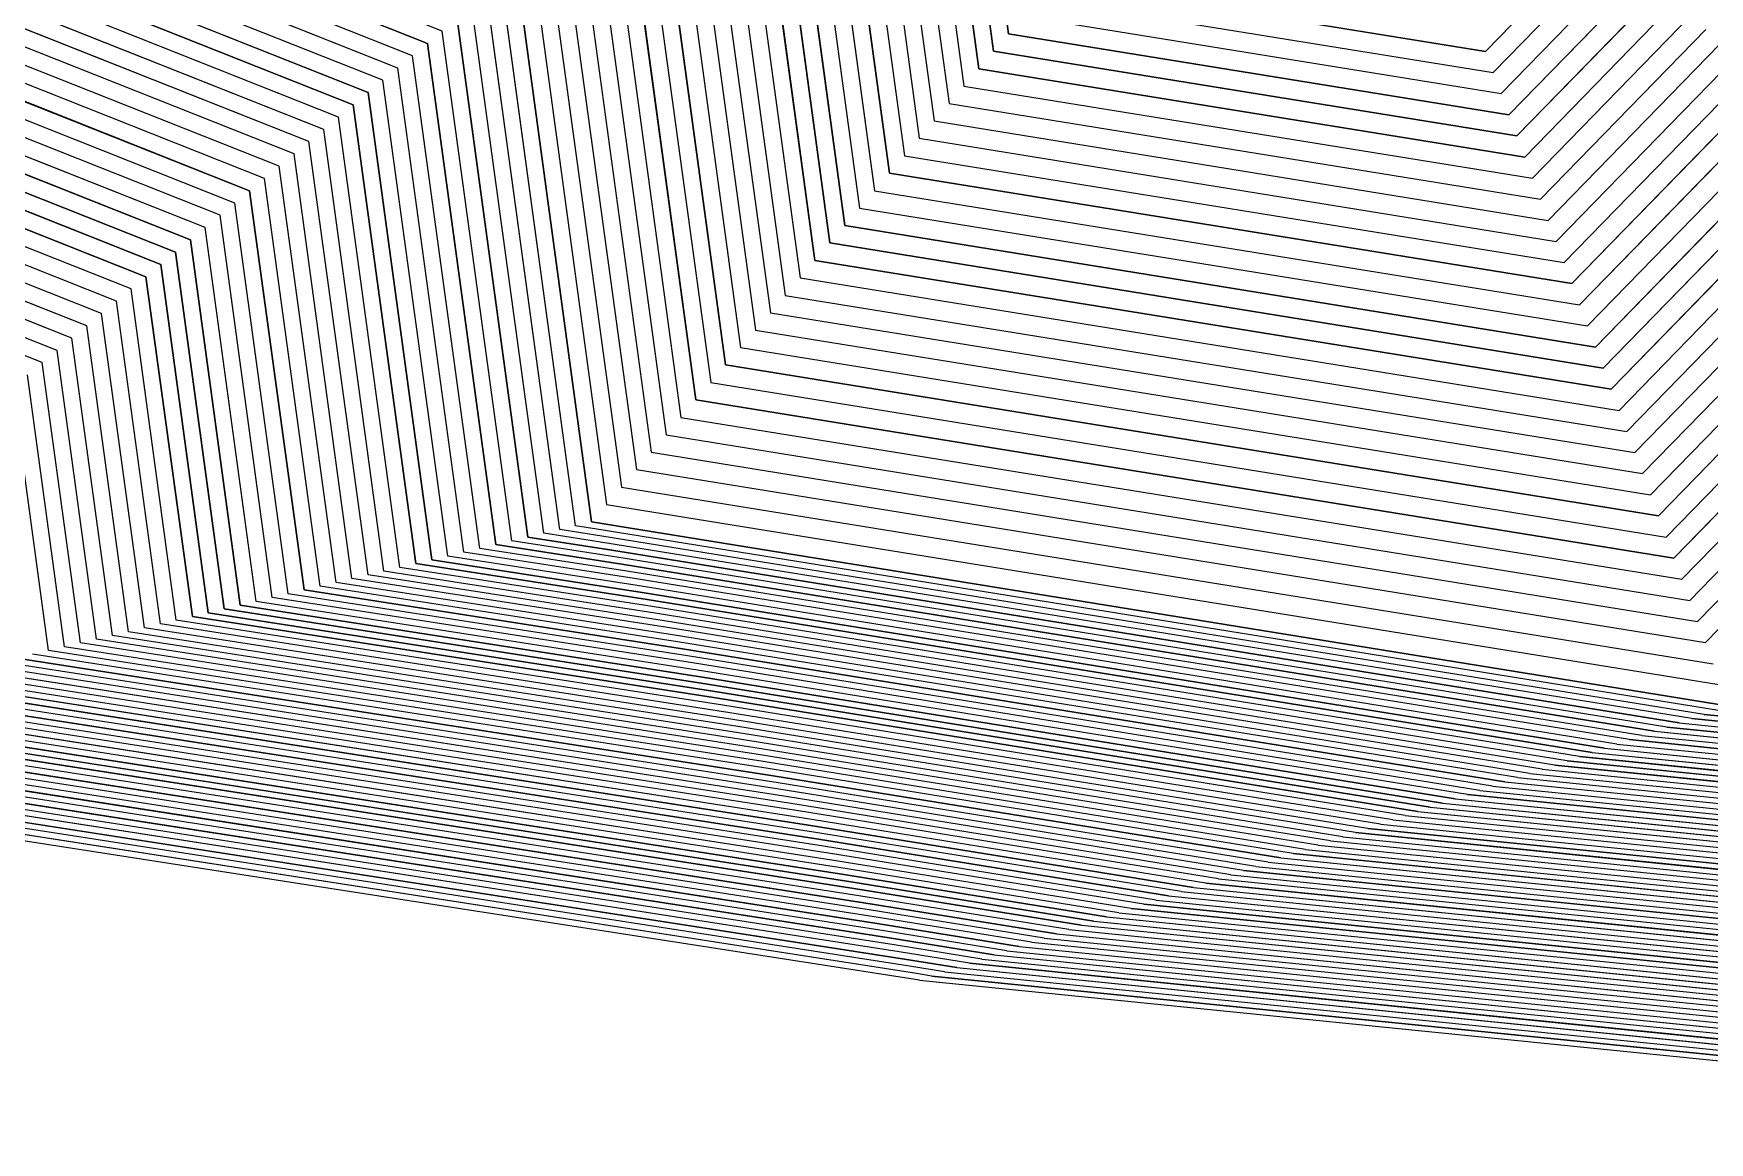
# Model space of a CAD drawing. Extents: x 7084 to 11035, y 13750 to 16729.
# Drawn here: x 8404 to 9404, y 13762 to 14424 of the extents above; entities that cross this region are included whole.
import ezdxf

# ---------------------------------------------------------------- set-up
doc = ezdxf.new("R2010")
doc.units = 0
doc.layers.add('Level 1', color=7, linetype='Continuous')

msp = doc.modelspace()

# ---------------------------------------------------------------- linework, layer by layer
at = {"layer": 'Level 1'}
for p, q in [((8638.9, 14418.2), (8113.1, 14626.8)), ((8630, 14410.8), (8113.2, 14616)), ((8621.2, 14403.5), (8113.2, 14605.1)), ((8612.3, 14396.2), (8113.3, 14594.2)), ((8603.5, 14388.8), (8113.4, 14583.4)), ((8594.6, 14381.5), (8113.4, 14572.5)), ((8585.8, 14374.2), (8113.5, 14561.6)), ((8946.5, 14561.4), (8968, 14403.1)), ((8956.3, 14565.3), (8976.9, 14413.5)), ((8966.1, 14569.1), (8985.8, 14423.9)), ((8577, 14366.8), (8113.6, 14550.7)), ((8917.1, 14550), (8941.4, 14371.9)), ((8926.9, 14553.8), (8950.3, 14382.3)), ((8936.7, 14557.6), (8959.2, 14392.7)), ((8568.1, 14359.5), (8113.6, 14539.9)), ((8897.5, 14542.3), (8923.6, 14351.1)), ((8907.3, 14546.2), (8932.5, 14361.5)), ((8868.2, 14530.9), (8896.9, 14319.8)), ((8877.9, 14534.7), (8905.8, 14330.2)), ((8887.7, 14538.5), (8914.7, 14340.6)), ((8559.3, 14352.2), (8113.7, 14529)), ((8848.6, 14523.3), (8879.1, 14299)), ((8858.4, 14527.1), (8888, 14309.4)), ((8550.4, 14344.8), (8113.8, 14518.1)), ((8819.2, 14511.8), (8852.5, 14267.7)), ((8829, 14515.6), (8861.4, 14278.2)), ((8838.8, 14519.4), (8870.2, 14288.6)), ((8541.6, 14337.5), (8113.8, 14507.3)), ((8789.8, 14500.4), (8825.8, 14236.5)), ((8799.6, 14504.2), (8834.7, 14246.9)), ((8809.4, 14508), (8843.6, 14257.3)), ((8532.7, 14330.2), (8113.9, 14496.4)), ((8770.3, 14492.7), (8808, 14215.7)), ((8780, 14496.5), (8816.9, 14226.1)), ((8523.9, 14322.8), (8114, 14485.5)), ((8740.9, 14481.3), (8781.3, 14184.4)), ((8750.7, 14485.1), (8790.2, 14194.8)), ((8760.5, 14488.9), (8799.1, 14205.3)), ((9270.6, 14413.4), (9342.7, 14487.5)), ((8515, 14315.5), (8114, 14474.7)), ((8711.5, 14469.8), (8754.7, 14153.2)), ((8721.3, 14473.6), (8763.6, 14163.6)), ((8731.1, 14477.4), (8772.4, 14174)), ((9275.2, 14400.8), (9351.1, 14478.8)), ((9279.9, 14388.2), (9359.6, 14470)), ((8506.2, 14308.2), (8114.1, 14463.8)), ((8736.9, 14132.4), (8691.9, 14462.2)), ((8691.9, 14462.2), (8736.9, 14132.4)), ((8701.7, 14466), (8745.8, 14142.8)), ((9284.6, 14375.6), (9368.1, 14461.3)), ((8497.3, 14300.8), (8114.2, 14452.9)), ((8727.3, 14130.1), (8683.1, 14454.8)), ((9012.5, 14455.2), (9270.6, 14413.4)), ((9289.3, 14363), (9376.6, 14452.6)), ((8488.5, 14293.5), (8114.2, 14442)), ((8708.3, 14125.6), (8665.4, 14440.2)), ((8717.8, 14127.8), (8674.3, 14447.5)), ((9003.6, 14444.8), (9275.2, 14400.8)), ((9294, 14350.3), (9385.1, 14443.9)), ((8479.7, 14286.2), (8114.3, 14431.2)), ((8698.7, 14123.3), (8656.6, 14432.8)), ((8994.7, 14434.4), (9279.9, 14388.2)), ((9298.7, 14337.7), (9393.6, 14435.2)), ((8470.8, 14278.8), (8114.4, 14420.3)), ((8689.2, 14121.1), (8647.7, 14425.5)), ((8985.8, 14423.9), (9284.6, 14375.6)), ((9303.4, 14325.1), (9402.1, 14426.5)), ((8670.1, 14116.5), (8630, 14410.8)), ((8679.7, 14118.8), (8638.9, 14418.2)), ((8976.9, 14413.5), (9289.3, 14363)), ((9308.1, 14312.5), (9410.5, 14417.8)), ((8462, 14271.5), (8114.4, 14409.4)), ((8660.6, 14114.3), (8621.2, 14403.5)), ((8968, 14403.1), (9294, 14350.3)), ((9312.8, 14299.9), (9419, 14409)), ((9317.5, 14287.3), (9427.5, 14400.3)), ((8453.1, 14264.2), (8114.5, 14398.6)), ((8651.1, 14112), (8612.3, 14396.2)), ((8959.2, 14392.7), (9298.7, 14337.7)), ((9322.2, 14274.7), (9436, 14391.6)), ((8444.3, 14256.8), (8114.6, 14387.7)), ((8632, 14107.5), (8594.6, 14381.5)), ((8641.5, 14109.8), (8603.5, 14388.8)), ((8950.3, 14382.3), (9303.4, 14325.1)), ((9326.8, 14262.1), (9444.5, 14382.9)), ((8435.4, 14249.5), (8114.6, 14376.8)), ((8622.4, 14105.2), (8585.8, 14374.2)), ((8941.4, 14371.9), (9308.1, 14312.5)), ((9331.5, 14249.4), (9453, 14374.2)), ((8426.6, 14242.2), (8114.7, 14366)), ((8612.9, 14103), (8577, 14366.8)), ((8932.5, 14361.5), (9312.8, 14299.9)), ((9336.2, 14236.8), (9461.5, 14365.5)), ((8417.7, 14234.8), (8114.8, 14355.1)), ((8593.8, 14098.5), (8559.3, 14352.2)), ((8603.4, 14100.7), (8568.1, 14359.5)), ((8923.6, 14351.1), (9317.5, 14287.3)), ((9340.9, 14224.2), (9469.9, 14356.7)), ((8408.9, 14227.5), (8114.8, 14344.2)), ((8584.3, 14096.2), (8550.4, 14344.8)), ((8914.7, 14340.6), (9322.2, 14274.7)), ((9345.6, 14211.6), (9478.4, 14348)), ((8565.2, 14091.7), (8532.7, 14330.2)), ((8574.8, 14094), (8541.6, 14337.5)), ((8905.8, 14330.2), (9326.8, 14262.1)), ((9350.3, 14199), (9486.9, 14339.3)), ((9355, 14186.4), (9495.4, 14330.6)), ((8555.7, 14089.4), (8523.9, 14322.8)), ((8896.9, 14319.8), (9331.5, 14249.4)), ((9359.7, 14173.8), (9503.9, 14321.9)), ((8546.2, 14087.2), (8515, 14315.5)), ((9364.4, 14161.2), (9512.4, 14313.2)), ((8527.1, 14082.7), (8497.3, 14300.8)), ((8536.6, 14084.9), (8506.2, 14308.2)), ((8888, 14309.4), (9336.2, 14236.8)), ((9369.1, 14148.5), (9520.9, 14304.5)), ((8517.5, 14080.4), (8488.5, 14293.5)), ((8879.1, 14299), (9340.9, 14224.2)), ((9373.8, 14135.9), (9529.3, 14295.7)), ((8508, 14078.1), (8479.7, 14286.2)), ((8870.2, 14288.6), (9345.6, 14211.6)), ((9378.4, 14123.3), (9537.8, 14287)), ((8488.9, 14073.6), (8462, 14271.5)), ((8498.5, 14075.9), (8470.8, 14278.8)), ((8861.4, 14278.2), (9350.3, 14199)), ((9383.1, 14110.7), (9546.3, 14278.3)), ((9387.8, 14098.1), (9554.8, 14269.6)), ((8479.4, 14071.4), (8453.1, 14264.2)), ((8852.5, 14267.7), (9355, 14186.4)), ((9392.5, 14085.5), (9563.3, 14260.9)), ((8469.9, 14069.1), (8444.3, 14256.8)), ((8843.6, 14257.3), (9359.7, 14173.8)), ((9397.2, 14072.9), (9571.8, 14252.2)), ((8450.8, 14064.6), (8426.6, 14242.2)), ((8460.3, 14066.8), (8435.4, 14249.5)), ((8834.7, 14246.9), (9364.4, 14161.2)), ((9401.9, 14060.3), (9580.3, 14243.5)), ((8441.2, 14062.3), (8417.7, 14234.8)), ((8825.8, 14236.5), (9369.1, 14148.5)), ((8422.2, 14057.8), (8400.1, 14220.2)), ((8431.7, 14060.1), (8408.9, 14227.5)), ((8816.9, 14226.1), (9373.8, 14135.9)), ((8412.6, 14055.6), (8391.2, 14212.9)), ((8808, 14215.7), (9378.4, 14123.3)), ((8799.1, 14205.3), (9383.1, 14110.7)), ((8790.2, 14194.8), (9387.8, 14098.1)), ((8781.3, 14184.4), (9392.5, 14085.5)), ((8772.4, 14174), (9397.2, 14072.9)), ((8763.6, 14163.6), (9401.9, 14060.3)), ((8754.7, 14153.2), (9406.6, 14047.6)), ((8745.8, 14142.8), (9411.3, 14035)), ((8739.9, 14128.1), (8727.3, 14130.1)), ((9416, 14022.4), (8736.9, 14132.4)), ((8736.9, 14132.4), (9416, 14022.4)), ((8751.9, 14111.3), (8689.2, 14121.1)), ((8748.9, 14115.5), (8698.7, 14123.3)), ((8745.9, 14119.7), (8708.3, 14125.6)), ((8742.9, 14123.9), (8717.8, 14127.8)), ((9408.5, 14019.9), (8739.9, 14128.1)), ((9401.1, 14017.4), (8742.9, 14123.9)), ((9393.7, 14014.9), (8745.9, 14119.7)), ((8767, 14090.2), (8641.5, 14109.8)), ((8764, 14094.4), (8651.1, 14112)), ((8761, 14098.7), (8660.6, 14114.3)), ((8758, 14102.9), (8670.1, 14116.5)), ((8754.9, 14107.1), (8679.7, 14118.8)), ((9386.2, 14012.3), (8748.9, 14115.5)), ((9378.8, 14009.8), (8751.9, 14111.3)), ((8779, 14073.4), (8603.4, 14100.7)), ((8776, 14077.6), (8612.9, 14103)), ((8773, 14081.8), (8622.4, 14105.2)), ((8770, 14086), (8632, 14107.5)), ((9371.4, 14007.3), (8754.9, 14107.1)), ((9363.9, 14004.8), (8758, 14102.9)), ((8791.1, 14056.5), (8565.2, 14091.7)), ((8788.1, 14060.8), (8574.8, 14094)), ((8785.1, 14065), (8584.3, 14096.2)), ((8782.1, 14069.2), (8593.8, 14098.5)), ((9356.5, 14002.3), (8761, 14098.7)), ((9349, 13999.7), (8764, 14094.4)), ((9341.6, 13997.2), (8767, 14090.2)), ((8806.1, 14035.5), (8517.5, 14080.4)), ((8803.1, 14039.7), (8527.1, 14082.7)), ((8800.1, 14043.9), (8536.6, 14084.9)), ((8797.1, 14048.1), (8546.2, 14087.2)), ((8794.1, 14052.3), (8555.7, 14089.4)), ((9334.2, 13994.7), (8770, 14086)), ((9326.7, 13992.2), (8773, 14081.8)), ((8818.2, 14018.6), (8479.4, 14071.4)), ((8815.2, 14022.9), (8488.9, 14073.6)), ((8812.2, 14027.1), (8498.5, 14075.9)), ((8809.2, 14031.3), (8508, 14078.1)), ((9319.3, 13989.7), (8776, 14077.6)), ((9311.9, 13987.1), (8779, 14073.4)), ((8833.2, 13997.6), (8431.7, 14060.1)), ((8830.2, 14001.8), (8441.2, 14062.3)), ((8827.2, 14006), (8450.8, 14064.6)), ((8824.2, 14010.2), (8460.3, 14066.8)), ((8821.2, 14014.4), (8469.9, 14069.1)), ((9304.4, 13984.6), (8782.1, 14069.2)), ((9297, 13982.1), (8785.1, 14065)), ((9289.6, 13979.6), (8788.1, 14060.8)), ((8845.3, 13980.7), (8393.6, 14051)), ((8842.3, 13985), (8403.1, 14053.3)), ((8839.3, 13989.2), (8412.6, 14055.6)), ((8836.3, 13993.4), (8422.2, 14057.8)), ((9282.1, 13977.1), (8791.1, 14056.5)), ((9274.7, 13974.5), (8794.1, 14052.3)), ((8860.4, 13959.7), (8345.9, 14039.7)), ((8857.3, 13963.9), (8355.4, 14042)), ((8854.3, 13968.1), (8365, 14044.3)), ((8851.3, 13972.3), (8374.5, 14046.5)), ((8848.3, 13976.5), (8384, 14048.8)), ((9267.2, 13972), (8797.1, 14048.1)), ((9259.8, 13969.5), (8800.1, 14043.9)), ((9252.4, 13967), (8803.1, 14039.7)), ((8872.4, 13942.8), (8307.7, 14030.7)), ((8869.4, 13947), (8317.3, 14033)), ((8866.4, 13951.3), (8326.8, 14035.2)), ((8863.4, 13955.5), (8336.3, 14037.5)), ((9244.9, 13964.4), (8806.1, 14035.5)), ((9237.5, 13961.9), (8809.2, 14031.3)), ((8884.4, 13926), (8269.6, 14021.7)), ((8881.4, 13930.2), (8279.1, 14023.9)), ((8878.4, 13934.4), (8288.7, 14026.2)), ((8875.4, 13938.6), (8298.2, 14028.4)), ((9230.1, 13959.4), (8812.2, 14027.1)), ((9222.6, 13956.9), (8815.2, 14022.9)), ((8899.5, 13904.9), (8221.9, 14010.4)), ((8896.5, 13909.1), (8231.4, 14012.6)), ((8893.5, 13913.4), (8241, 14014.9)), ((8890.5, 13917.6), (8250.5, 14017.1)), ((8887.5, 13921.8), (8260.1, 14019.4)), ((9215.2, 13954.4), (8818.2, 14018.6)), ((9207.8, 13951.8), (8821.2, 14014.4)), ((9200.3, 13949.3), (8824.2, 14010.2)), ((9378.8, 14009.8), (9424.8, 14005.2)), ((9386.2, 14012.3), (9423, 14008.6)), ((9393.7, 14014.9), (9421.3, 14012.1)), ((9401.1, 14017.4), (9419.5, 14015.5)), ((8911.5, 13888.1), (8183.8, 14001.3)), ((8908.5, 13892.3), (8193.3, 14003.6)), ((8905.5, 13896.5), (8202.8, 14005.9)), ((8902.5, 13900.7), (8212.4, 14008.1)), ((9192.9, 13946.8), (8827.2, 14006)), ((9185.5, 13944.3), (8830.2, 14001.8)), ((9349, 13999.7), (9431.9, 13991.4)), ((9356.5, 14002.3), (9430.1, 13994.8)), ((9363.9, 14004.8), (9428.3, 13998.3)), ((9371.4, 14007.3), (9426.6, 14001.7)), ((8926.6, 13867), (8136.1, 13990)), ((8923.6, 13871.2), (8145.6, 13992.3)), ((8920.6, 13875.5), (8155.2, 13994.6)), ((8917.6, 13879.7), (8164.7, 13996.8)), ((8914.6, 13883.9), (8174.2, 13999.1)), ((9178, 13941.8), (8833.2, 13997.6)), ((9170.6, 13939.2), (8836.3, 13993.4)), ((9319.3, 13989.7), (9438.9, 13977.6)), ((9326.7, 13992.2), (9437.2, 13981)), ((9334.2, 13994.7), (9435.4, 13984.5)), ((9341.6, 13997.2), (9433.6, 13987.9)), ((8932.6, 13858.6), (8117, 13985.5)), ((8929.6, 13862.8), (8126.5, 13987.8)), ((9163.1, 13936.7), (8839.3, 13989.2)), ((9155.7, 13934.2), (8842.3, 13985)), ((9148.3, 13931.7), (8845.3, 13980.7)), ((9289.6, 13979.6), (9446, 13963.8)), ((9297, 13982.1), (9444.2, 13967.2)), ((9304.4, 13984.6), (9442.5, 13970.7)), ((9311.9, 13987.1), (9440.7, 13974.1)), ((9140.8, 13929.2), (8848.3, 13976.5)), ((9133.4, 13926.6), (8851.3, 13972.3)), ((9259.8, 13969.5), (9453.1, 13950)), ((9267.2, 13972), (9451.3, 13953.4)), ((9274.7, 13974.5), (9449.5, 13956.9)), ((9282.1, 13977.1), (9447.8, 13960.3)), ((9126, 13924.1), (8854.3, 13968.1)), ((9118.5, 13921.6), (8857.3, 13963.9)), ((9111.1, 13919.1), (8860.4, 13959.7)), ((9230.1, 13959.4), (9460.1, 13936.2)), ((9237.5, 13961.9), (9458.3, 13939.6)), ((9244.9, 13964.4), (9456.6, 13943.1)), ((9252.4, 13967), (9454.8, 13946.5)), ((9103.7, 13916.6), (8863.4, 13955.5)), ((9096.2, 13914), (8866.4, 13951.3)), ((9207.8, 13951.8), (9465.4, 13925.8)), ((9215.2, 13954.4), (9463.6, 13929.3)), ((9222.6, 13956.9), (9461.9, 13932.7)), ((9088.8, 13911.5), (8869.4, 13947)), ((9081.3, 13909), (8872.4, 13942.8)), ((9178, 13941.8), (9472.5, 13912)), ((9185.5, 13944.3), (9470.7, 13915.5)), ((9192.9, 13946.8), (9468.9, 13918.9)), ((9200.3, 13949.3), (9467.2, 13922.4)), ((9073.9, 13906.5), (8875.4, 13938.6)), ((9066.5, 13904), (8878.4, 13934.4)), ((9059, 13901.4), (8881.4, 13930.2)), ((9148.3, 13931.7), (9479.5, 13898.2)), ((9155.7, 13934.2), (9477.8, 13901.7)), ((9163.1, 13936.7), (9476, 13905.1)), ((9170.6, 13939.2), (9474.2, 13908.6)), ((9051.6, 13898.9), (8884.4, 13926)), ((9044.2, 13896.4), (8887.5, 13921.8)), ((9118.5, 13921.6), (9486.6, 13884.4)), ((9126, 13924.1), (9484.8, 13887.9)), ((9133.4, 13926.6), (9483.1, 13891.3)), ((9140.8, 13929.2), (9481.3, 13894.8)), ((9036.7, 13893.9), (8890.5, 13917.6)), ((9029.3, 13891.4), (8893.5, 13913.4)), ((9088.8, 13911.5), (9493.7, 13870.6)), ((9096.2, 13914), (9491.9, 13874.1)), ((9103.7, 13916.6), (9490.1, 13877.5)), ((9111.1, 13919.1), (9488.4, 13881)), ((9021.9, 13888.8), (8896.5, 13909.1)), ((9014.4, 13886.3), (8899.5, 13904.9)), ((9007, 13883.8), (8902.5, 13900.7)), ((9059, 13901.4), (9500.7, 13856.8)), ((9066.5, 13904), (9499, 13860.3)), ((9073.9, 13906.5), (9497.2, 13863.7)), ((9081.3, 13909), (9495.4, 13867.2)), ((8999.6, 13881.3), (8905.5, 13896.5)), ((8992.1, 13878.8), (8908.5, 13892.3)), ((9029.3, 13891.4), (9507.8, 13843)), ((9036.7, 13893.9), (9506, 13846.5)), ((9044.2, 13896.4), (9504.3, 13849.9)), ((9051.6, 13898.9), (9502.5, 13853.4)), ((8984.7, 13876.2), (8911.5, 13888.1)), ((8977.2, 13873.7), (8914.6, 13883.9)), ((8969.8, 13871.2), (8917.6, 13879.7)), ((8999.6, 13881.3), (9514.9, 13829.2)), ((9007, 13883.8), (9513.1, 13832.7)), ((9014.4, 13886.3), (9511.3, 13836.1)), ((9021.9, 13888.8), (9509.6, 13839.6)), ((8962.4, 13868.7), (8920.6, 13875.5)), ((8954.9, 13866.2), (8923.6, 13871.2)), ((8969.8, 13871.2), (9521.9, 13815.4)), ((8977.2, 13873.7), (9520.2, 13818.9)), ((8984.7, 13876.2), (9518.4, 13822.3)), ((8992.1, 13878.8), (9516.6, 13825.8)), ((8947.5, 13863.6), (8926.6, 13867)), ((8940.1, 13861.1), (8929.6, 13862.8)), ((8940.1, 13861.1), (9529, 13801.6)), ((8947.5, 13863.6), (9527.2, 13805.1)), ((8954.9, 13866.2), (9525.4, 13808.5)), ((8962.4, 13868.7), (9523.7, 13812)), ((8932.6, 13858.6), (9530.7, 13798.2))]:
    msp.add_line(p, q, dxfattribs=at)
for points in [[(8949.3, 16008.7), (9226.1, 15817.4), (9301.1, 15815), (9343.3, 15800.2), (9386.3, 15783.8), (9758.7, 15882.7), (9876.6, 15850.7), (10071.1, 15596.8), (10087.5, 15382.4), (10086.8, 15289.4), (10058.6, 15167.5), (10022.4, 14560.7), (9997.4, 14520.8), (9634.9, 14388.9), (9560.7, 14363.9), (9461.5, 14365.5), (9336.2, 14236.8), (8888, 14309.4), (8858.4, 14527.1), (8779.5, 14540.4), (8720.1, 14541.9), (8671.7, 14541.9), (8642.8, 14551.3), (8260.5, 14703)], [(8949.3, 16008.7), (9226.1, 15817.4), (9301.1, 15815), (9343.3, 15800.2), (9386.3, 15783.8), (9758.7, 15882.7), (9876.6, 15850.7), (10071.1, 15596.8), (10087.5, 15382.4), (10086.8, 15289.4), (10058.6, 15167.5), (10022.4, 14560.7), (9997.4, 14520.8), (9634.9, 14388.9), (9560.7, 14363.9), (9461.5, 14365.5), (9336.2, 14236.8), (8888, 14309.4), (8858.4, 14527.1), (8779.5, 14540.4), (8720.1, 14541.9), (8671.7, 14541.9), (8642.8, 14551.3), (8260.5, 14703)], [(9884.7, 15965.8), (10138, 15634.9), (10159.5, 15355.5), (10159.2, 15317.2), (10147.6, 15267), (10100.4, 14476.3), (10090.1, 14459.9), (9617.7, 14288), (9587.2, 14277.7), (9546.3, 14278.3), (9383.1, 14110.7), (8799.1, 14205.3), (8760.5, 14488.9), (8728, 14494.4), (8703.5, 14495), (8683.6, 14495), (8671.7, 14498.9), (8173.6, 14696.6)], [(9884.7, 15965.8), (10138, 15634.9), (10159.5, 15355.5), (10159.2, 15317.2), (10147.6, 15267), (10100.4, 14476.3), (10090.1, 14459.9), (9617.7, 14288), (9587.2, 14277.7), (9546.3, 14278.3), (9383.1, 14110.7), (8799.1, 14205.3), (8760.5, 14488.9), (8728, 14494.4), (8703.5, 14495), (8683.6, 14495), (8671.7, 14498.9), (8173.6, 14696.6)], [(9883.1, 15942.8), (10124.7, 15627.2), (10145.1, 15360.9), (10144.7, 15311.7), (10129.8, 15247.1), (10084.8, 14493.2), (10071.6, 14472.1), (9621.2, 14308.2), (9581.9, 14294.9), (9529.3, 14295.7), (9373.8, 14135.9), (8816.9, 14226.1), (8780, 14496.5), (8738.3, 14503.6), (8706.8, 14504.4), (8681.2, 14504.4), (8665.9, 14509.4), (8190.9, 14697.9)], [(9883.1, 15942.8), (10124.7, 15627.2), (10145.1, 15360.9), (10144.7, 15311.7), (10129.8, 15247.1), (10084.8, 14493.2), (10071.6, 14472.1), (9621.2, 14308.2), (9581.9, 14294.9), (9529.3, 14295.7), (9373.8, 14135.9), (8816.9, 14226.1), (8780, 14496.5), (8738.3, 14503.6), (8706.8, 14504.4), (8681.2, 14504.4), (8665.9, 14509.4), (8190.9, 14697.9)], [(10891.1, 15939.7), (11010.1, 15531.3), (11017.5, 15514.4), (10949.5, 15049.3), (10948.6, 15026.5), (10840.8, 14130.4), (10831.6, 14086.7), (10701.2, 13910.9), (10686.5, 13892.1), (10442.6, 13761.7), (9977.7, 13812.7), (9966, 13841.9), (9932.2, 13829.6), (9535.4, 13824), (9523.7, 13812), (8962.4, 13868.7), (8920.6, 13875.5), (8155.2, 13994.6)], [(10891.1, 15939.7), (11010.1, 15531.3), (11017.5, 15514.4), (10949.5, 15049.3), (10948.6, 15026.5), (10840.8, 14130.4), (10831.6, 14086.7), (10701.2, 13910.9), (10686.5, 13892.1), (10442.6, 13761.7), (9977.7, 13812.7), (9966, 13841.9), (9932.2, 13829.6), (9535.4, 13824), (9523.7, 13812), (8962.4, 13868.7), (8920.6, 13875.5), (8155.2, 13994.6)], [(8174.2, 13999.1), (8914.6, 13883.9), (8977.2, 13873.7), (9520.2, 13818.9), (9537.7, 13836.9), (9921.5, 13842.3), (9972.2, 13860.8), (9989.8, 13817), (10439.4, 13767.6), (10675.2, 13893.8), (10697.4, 13921.9), (10823.5, 14092), (10837.3, 14157.5), (10941.5, 15024.3), (10942.9, 15058.4), (11008.7, 15508.2), (10997.7, 15533.6), (10882.5, 15928.6)], [(8174.2, 13999.1), (8914.6, 13883.9), (8977.2, 13873.7), (9520.2, 13818.9), (9537.7, 13836.9), (9921.5, 13842.3), (9972.2, 13860.8), (9989.8, 13817), (10439.4, 13767.6), (10675.2, 13893.8), (10697.4, 13921.9), (10823.5, 14092), (10837.3, 14157.5), (10941.5, 15024.3), (10942.9, 15058.4), (11008.7, 15508.2), (10997.7, 15533.6), (10882.5, 15928.6)], [(8193.3, 14003.6), (8908.5, 13892.3), (8992.1, 13878.8), (9516.6, 13825.8), (9540, 13849.8), (9910.8, 13855.1), (9978.4, 13879.7), (10001.8, 13821.2), (10436.2, 13773.5), (10664, 13895.4), (10693.5, 13932.9), (10815.4, 14097.2), (10833.8, 14184.6), (10934.5, 15022), (10936.3, 15067.5), (10999.9, 15502.1), (10985.2, 15535.9), (10873.9, 15917.5)], [(8193.3, 14003.6), (8908.5, 13892.3), (8992.1, 13878.8), (9516.6, 13825.8), (9540, 13849.8), (9910.8, 13855.1), (9978.4, 13879.7), (10001.8, 13821.2), (10436.2, 13773.5), (10664, 13895.4), (10693.5, 13932.9), (10815.4, 14097.2), (10833.8, 14184.6), (10934.5, 15022), (10936.3, 15067.5), (10999.9, 15502.1), (10985.2, 15535.9), (10873.9, 15917.5)], [(8221.9, 14010.4), (8899.5, 13904.9), (9014.4, 13886.3), (9511.3, 13836.1), (9543.4, 13869.1), (9894.8, 13874.1), (9987.7, 13907.9), (10019.8, 13827.6), (10431.4, 13782.4), (10647.2, 13897.9), (10687.8, 13949.5), (10803.2, 14105.1), (10828.6, 14225.2), (10924, 15018.6), (10926.5, 15081.1), (10986.7, 15492.9), (10966.4, 15539.4), (10861, 15900.9)], [(8221.9, 14010.4), (8899.5, 13904.9), (9014.4, 13886.3), (9511.3, 13836.1), (9543.4, 13869.1), (9894.8, 13874.1), (9987.7, 13907.9), (10019.8, 13827.6), (10431.4, 13782.4), (10647.2, 13897.9), (10687.8, 13949.5), (10803.2, 14105.1), (10828.6, 14225.2), (10924, 15018.6), (10926.5, 15081.1), (10986.7, 15492.9), (10966.4, 15539.4), (10861, 15900.9)], [(10469.2, 15908.5), (10661, 15696.6), (10685.1, 15673.6), (10710.5, 15586.6), (10806.4, 15366.7), (10791.9, 15267.6), (10779.9, 14971.7), (10756.9, 14780.8), (10637.1, 14213.1), (10609.3, 14175.6), (10417.5, 13931.7), (10365.6, 13903.9), (10266.5, 13914.8), (10114.7, 14294.6), (9675.3, 14134.7), (9590.7, 14133.5), (9438.9, 13977.6), (9319.3, 13989.7), (8776, 14077.6), (8612.9, 14103)], [(10469.2, 15908.5), (10661, 15696.6), (10685.1, 15673.6), (10710.5, 15586.6), (10806.4, 15366.7), (10791.9, 15267.6), (10779.9, 14971.7), (10756.9, 14780.8), (10637.1, 14213.1), (10609.3, 14175.6), (10417.5, 13931.7), (10365.6, 13903.9), (10266.5, 13914.8), (10114.7, 14294.6), (9675.3, 14134.7), (9590.7, 14133.5), (9438.9, 13977.6), (9319.3, 13989.7), (8776, 14077.6), (8612.9, 14103)], [(8113.4, 14583.4), (8603.5, 14388.8), (8641.5, 14109.8), (8767, 14090.2), (9341.6, 13997.2), (9433.6, 13987.9), (9594.2, 14152.8), (9659.2, 14153.8), (10124, 14322.9), (10284.6, 13921.2), (10360.8, 13912.8), (10400.7, 13934.2), (10603.5, 14192.1), (10624.9, 14221), (10751.7, 14821.4), (10769.3, 14968.3), (10782, 15281.2), (10793.2, 15357.5), (10691.8, 15590), (10672.2, 15657), (10653.7, 15674.7), (10450.9, 15898.8)], [(8113.4, 14583.4), (8603.5, 14388.8), (8641.5, 14109.8), (8767, 14090.2), (9341.6, 13997.2), (9433.6, 13987.9), (9594.2, 14152.8), (9659.2, 14153.8), (10124, 14322.9), (10284.6, 13921.2), (10360.8, 13912.8), (10400.7, 13934.2), (10603.5, 14192.1), (10624.9, 14221), (10751.7, 14821.4), (10769.3, 14968.3), (10782, 15281.2), (10793.2, 15357.5), (10691.8, 15590), (10672.2, 15657), (10653.7, 15674.7), (10450.9, 15898.8)], [(10438.6, 15892.3), (10648.8, 15660), (10663.7, 15645.9), (10679.3, 15592.3), (10784.4, 15351.3), (10775.4, 15290.3), (10762.3, 14966), (10748.2, 14848.5), (10616.8, 14226.2), (10599.7, 14203.2), (10389.5, 13935.9), (10357.6, 13918.7), (10296.6, 13925.4), (10130.2, 14341.8), (9648.5, 14166.5), (9596.5, 14165.7), (9430.1, 13994.8), (9356.5, 14002.3), (8761, 14098.7), (8660.6, 14114.3)], [(10438.6, 15892.3), (10648.8, 15660), (10663.7, 15645.9), (10679.3, 15592.3), (10784.4, 15351.3), (10775.4, 15290.3), (10762.3, 14966), (10748.2, 14848.5), (10616.8, 14226.2), (10599.7, 14203.2), (10389.5, 13935.9), (10357.6, 13918.7), (10296.6, 13925.4), (10130.2, 14341.8), (9648.5, 14166.5), (9596.5, 14165.7), (9430.1, 13994.8), (9356.5, 14002.3), (8761, 14098.7), (8660.6, 14114.3)], [(10420.3, 15882.6), (10641.5, 15638.1), (10650.8, 15629.3), (10660.6, 15595.8), (10771.2, 15342.1), (10765.6, 15304), (10751.8, 14962.6), (10742.9, 14889.2), (10604.7, 14234.1), (10594, 14219.7), (10372.7, 13938.3), (10352.7, 13927.6), (10314.6, 13931.8), (10139.5, 14370), (9632.5, 14185.5), (9599.9, 14185.1), (9424.8, 14005.2), (9378.8, 14009.8), (8751.9, 14111.3), (8689.2, 14121.1), (8647.7, 14425.5), (8113, 14637.7)], [(10420.3, 15882.6), (10641.5, 15638.1), (10650.8, 15629.3), (10660.6, 15595.8), (10771.2, 15342.1), (10765.6, 15304), (10751.8, 14962.6), (10742.9, 14889.2), (10604.7, 14234.1), (10594, 14219.7), (10372.7, 13938.3), (10352.7, 13927.6), (10314.6, 13931.8), (10139.5, 14370), (9632.5, 14185.5), (9599.9, 14185.1), (9424.8, 14005.2), (9378.8, 14009.8), (8751.9, 14111.3), (8689.2, 14121.1), (8647.7, 14425.5), (8113, 14637.7)], [(8113.1, 14626.8), (8638.9, 14418.2), (8679.7, 14118.8), (8754.9, 14107.1), (9371.4, 14007.3), (9426.6, 14001.7), (9598.8, 14178.6), (9637.8, 14179.2), (10136.4, 14360.6), (10308.6, 13929.7), (10354.4, 13924.7), (10378.3, 13937.5), (10595.9, 14214.2), (10608.7, 14231.5), (10744.7, 14875.6), (10755.3, 14963.8), (10768.9, 15299.4), (10775.6, 15345.2), (10666.8, 15594.6), (10655.1, 15634.8), (10643.9, 15645.4), (10426.4, 15885.8)], [(8113.1, 14626.8), (8638.9, 14418.2), (8679.7, 14118.8), (8754.9, 14107.1), (9371.4, 14007.3), (9426.6, 14001.7), (9598.8, 14178.6), (9637.8, 14179.2), (10136.4, 14360.6), (10308.6, 13929.7), (10354.4, 13924.7), (10378.3, 13937.5), (10595.9, 14214.2), (10608.7, 14231.5), (10744.7, 14875.6), (10755.3, 14963.8), (10768.9, 15299.4), (10775.6, 15345.2), (10666.8, 15594.6), (10655.1, 15634.8), (10643.9, 15645.4), (10426.4, 15885.8)], [(8241, 14014.9), (8893.5, 13913.4), (9029.3, 13891.4), (9507.8, 13843), (9545.7, 13882), (9884.1, 13886.8), (9993.9, 13926.8), (10031.9, 13831.9), (10428.2, 13788.3), (10636, 13899.6), (10684, 13960.5), (10795.1, 14110.4), (10825.1, 14252.3), (10916.9, 15016.3), (10919.9, 15090.2), (10977.9, 15486.7), (10954, 15541.7), (10852.5, 15889.8)], [(8241, 14014.9), (8893.5, 13913.4), (9029.3, 13891.4), (9507.8, 13843), (9545.7, 13882), (9884.1, 13886.8), (9993.9, 13926.8), (10031.9, 13831.9), (10428.2, 13788.3), (10636, 13899.6), (10684, 13960.5), (10795.1, 14110.4), (10825.1, 14252.3), (10916.9, 15016.3), (10919.9, 15090.2), (10977.9, 15486.7), (10954, 15541.7), (10852.5, 15889.8)], [(8250.5, 14017.1), (8890.5, 13917.6), (9036.7, 13893.9), (9506, 13846.5), (9546.9, 13888.4), (9878.7, 13893.2), (9997, 13936.2), (10037.9, 13834), (10426.6, 13791.3), (10630.4, 13900.4), (10682.1, 13966), (10791.1, 14113), (10823.3, 14265.9), (10913.4, 15015.1), (10916.6, 15094.8), (10973.5, 15483.6), (10947.7, 15542.8), (10848.2, 15884.3)], [(8250.5, 14017.1), (8890.5, 13917.6), (9036.7, 13893.9), (9506, 13846.5), (9546.9, 13888.4), (9878.7, 13893.2), (9997, 13936.2), (10037.9, 13834), (10426.6, 13791.3), (10630.4, 13900.4), (10682.1, 13966), (10791.1, 14113), (10823.3, 14265.9), (10913.4, 15015.1), (10916.6, 15094.8), (10973.5, 15483.6), (10947.7, 15542.8), (10848.2, 15884.3)], [(10401.9, 15872.9), (10634.2, 15616.2), (10637.9, 15612.6), (10641.8, 15599.3), (10758, 15332.9), (10755.7, 15317.6), (10741.2, 14959.2), (10737.7, 14929.8), (10592.5, 14242), (10588.2, 14236.3), (10355.9, 13940.8), (10347.9, 13936.5), (10332.7, 13938.2), (10148.8, 14398.3), (9616.4, 14204.6), (9603.4, 14204.4), (9419.5, 14015.5), (9401.1, 14017.4), (8742.9, 14123.9), (8717.8, 14127.8), (8674.3, 14447.5), (8112.9, 14670.3)], [(10401.9, 15872.9), (10634.2, 15616.2), (10637.9, 15612.6), (10641.8, 15599.3), (10758, 15332.9), (10755.7, 15317.6), (10741.2, 14959.2), (10737.7, 14929.8), (10592.5, 14242), (10588.2, 14236.3), (10355.9, 13940.8), (10347.9, 13936.5), (10332.7, 13938.2), (10148.8, 14398.3), (9616.4, 14204.6), (9603.4, 14204.4), (9419.5, 14015.5), (9401.1, 14017.4), (8742.9, 14123.9), (8717.8, 14127.8), (8674.3, 14447.5), (8112.9, 14670.3)], [(8113, 14648.6), (8656.6, 14432.8), (8698.7, 14123.3), (8748.9, 14115.5), (9386.2, 14012.3), (9423, 14008.6), (9601.1, 14191.5), (9627.1, 14191.9), (10142.6, 14379.5), (10320.7, 13933.9), (10351.1, 13930.6), (10367.1, 13939.2), (10592.1, 14225.2), (10600.6, 14236.8), (10741.2, 14902.7), (10748.3, 14961.5), (10762.3, 15308.5), (10766.8, 15339), (10654.3, 15597), (10646.5, 15623.7), (10639.1, 15630.8), (10414.1, 15879.4)], [(8113, 14648.6), (8656.6, 14432.8), (8698.7, 14123.3), (8748.9, 14115.5), (9386.2, 14012.3), (9423, 14008.6), (9601.1, 14191.5), (9627.1, 14191.9), (10142.6, 14379.5), (10320.7, 13933.9), (10351.1, 13930.6), (10367.1, 13939.2), (10592.1, 14225.2), (10600.6, 14236.8), (10741.2, 14902.7), (10748.3, 14961.5), (10762.3, 15308.5), (10766.8, 15339), (10654.3, 15597), (10646.5, 15623.7), (10639.1, 15630.8), (10414.1, 15879.4)], [(9878.2, 15873.7), (10084.5, 15604.4), (10101.9, 15377), (10101.3, 15295), (10076.4, 15187.4), (10038, 14543.8), (10015.9, 14508.6), (9631.5, 14368.7), (9566, 14346.7), (9478.4, 14348), (9345.6, 14211.6), (8870.2, 14288.6), (8838.8, 14519.4), (8769.2, 14531.2), (8716.8, 14532.5), (8674, 14532.5), (8648.5, 14540.8), (8243.1, 14701.7)], [(9878.2, 15873.7), (10084.5, 15604.4), (10101.9, 15377), (10101.3, 15295), (10076.4, 15187.4), (10038, 14543.8), (10015.9, 14508.6), (9631.5, 14368.7), (9566, 14346.7), (9478.4, 14348), (9345.6, 14211.6), (8870.2, 14288.6), (8838.8, 14519.4), (8769.2, 14531.2), (8716.8, 14532.5), (8674, 14532.5), (8648.5, 14540.8), (8243.1, 14701.7)], [(8260.1, 14019.4), (8887.5, 13921.8), (9044.2, 13896.4), (9504.3, 13849.9), (9548, 13894.9), (9873.4, 13899.5), (10000.1, 13945.7), (10043.9, 13836.1), (10425, 13794.3), (10624.8, 13901.2), (10680.1, 13971.5), (10787, 14115.7), (10821.6, 14279.4), (10909.9, 15014), (10913.4, 15099.3), (10969.1, 15480.5), (10941.5, 15544), (10843.9, 15878.7)], [(8260.1, 14019.4), (8887.5, 13921.8), (9044.2, 13896.4), (9504.3, 13849.9), (9548, 13894.9), (9873.4, 13899.5), (10000.1, 13945.7), (10043.9, 13836.1), (10425, 13794.3), (10624.8, 13901.2), (10680.1, 13971.5), (10787, 14115.7), (10821.6, 14279.4), (10909.9, 15014), (10913.4, 15099.3), (10969.1, 15480.5), (10941.5, 15544), (10843.9, 15878.7)], [(10408, 15876.1), (10636.6, 15623.5), (10642.2, 15618.2), (10648.1, 15598.1), (10762.4, 15335.9), (10759, 15313.1), (10744.7, 14960.3), (10739.4, 14916.3), (10596.6, 14239.4), (10590.1, 14230.7), (10361.5, 13940), (10349.5, 13933.6), (10326.7, 13936.1), (10145.7, 14388.9), (9621.8, 14198.2), (9602.3, 14198), (9421.3, 14012.1), (9393.7, 14014.9), (8745.9, 14119.7)], [(10408, 15876.1), (10636.6, 15623.5), (10642.2, 15618.2), (10648.1, 15598.1), (10762.4, 15335.9), (10759, 15313.1), (10744.7, 14960.3), (10739.4, 14916.3), (10596.6, 14239.4), (10590.1, 14230.7), (10361.5, 13940), (10349.5, 13933.6), (10326.7, 13936.1), (10145.7, 14388.9), (9621.8, 14198.2), (9602.3, 14198), (9421.3, 14012.1), (9393.7, 14014.9), (8745.9, 14119.7)], [(10395.8, 15869.6), (10631.8, 15608.9), (10633.6, 15607.1), (10635.6, 15600.4), (10753.6, 15329.8), (10752.5, 15322.2), (10737.7, 14958), (10735.9, 14943.4), (10588.5, 14244.7), (10586.3, 14241.8), (10350.3, 13941.6), (10346.3, 13939.5), (10338.7, 13940.3), (10151.9, 14407.8), (9611.1, 14211), (9604.6, 14210.9), (9417.7, 14019), (9408.5, 14019.9), (8739.9, 14128.1), (8727.3, 14130.1), (8683.1, 14454.8), (8112.8, 14681.2)], [(10395.8, 15869.6), (10631.8, 15608.9), (10633.6, 15607.1), (10635.6, 15600.4), (10753.6, 15329.8), (10752.5, 15322.2), (10737.7, 14958), (10735.9, 14943.4), (10588.5, 14244.7), (10586.3, 14241.8), (10350.3, 13941.6), (10346.3, 13939.5), (10338.7, 13940.3), (10151.9, 14407.8), (9611.1, 14211), (9604.6, 14210.9), (9417.7, 14019), (9408.5, 14019.9), (8739.9, 14128.1), (8727.3, 14130.1), (8683.1, 14454.8), (8112.8, 14681.2)], [(9877.4, 15862.2), (10077.8, 15600.6), (10094.7, 15379.7), (10094, 15292.2), (10067.5, 15177.5), (10030.2, 14552.2), (10006.7, 14514.7), (9633.2, 14378.8), (9563.3, 14355.3), (9469.9, 14356.7), (9340.9, 14224.2), (8879.1, 14299), (8848.6, 14523.3), (8774.3, 14535.8), (8718.4, 14537.2), (8672.9, 14537.2), (8645.6, 14546.1), (8251.8, 14702.4)], [(9877.4, 15862.2), (10077.8, 15600.6), (10094.7, 15379.7), (10094, 15292.2), (10067.5, 15177.5), (10030.2, 14552.2), (10006.7, 14514.7), (9633.2, 14378.8), (9563.3, 14355.3), (9469.9, 14356.7), (9340.9, 14224.2), (8879.1, 14299), (8848.6, 14523.3), (8774.3, 14535.8), (8718.4, 14537.2), (8672.9, 14537.2), (8645.6, 14546.1), (8251.8, 14702.4)], [(10835.3, 15867.6), (10929, 15546.3), (10960.3, 15474.4), (10906.8, 15108.4), (10902.9, 15011.7), (10818.1, 14306.5), (10778.9, 14120.9), (10676.3, 13982.6), (10613.6, 13902.9), (10421.8, 13800.2), (10055.9, 13840.4), (10006.3, 13964.5), (9862.7, 13912.3), (9550.4, 13907.8), (9500.7, 13856.8), (9059, 13901.4), (8881.4, 13930.2), (8279.1, 14023.9)], [(10835.3, 15867.6), (10929, 15546.3), (10960.3, 15474.4), (10906.8, 15108.4), (10902.9, 15011.7), (10818.1, 14306.5), (10778.9, 14120.9), (10676.3, 13982.6), (10613.6, 13902.9), (10421.8, 13800.2), (10055.9, 13840.4), (10006.3, 13964.5), (9862.7, 13912.3), (9550.4, 13907.8), (9500.7, 13856.8), (9059, 13901.4), (8881.4, 13930.2), (8279.1, 14023.9)], [(10831, 15862.1), (10922.7, 15547.4), (10955.9, 15471.3), (10903.5, 15113), (10899.4, 15010.6), (10816.4, 14320.1), (10774.9, 14123.6), (10674.4, 13988.1), (10608, 13903.7), (10420.2, 13803.2), (10062, 13842.5), (10009.4, 13974), (9857.3, 13918.6), (9551.5, 13914.2), (9499, 13860.3), (9066.5, 13904), (8878.4, 13934.4)], [(10831, 15862.1), (10922.7, 15547.4), (10955.9, 15471.3), (10903.5, 15113), (10899.4, 15010.6), (10816.4, 14320.1), (10774.9, 14123.6), (10674.4, 13988.1), (10608, 13903.7), (10420.2, 13803.2), (10062, 13842.5), (10009.4, 13974), (9857.3, 13918.6), (9551.5, 13914.2), (9499, 13860.3), (9066.5, 13904), (8878.4, 13934.4)], [(8307.7, 14030.7), (8872.4, 13942.8), (9081.3, 13909), (9495.4, 13867.2), (9553.8, 13927.1), (9846.6, 13931.3), (10015.6, 13992.8), (10074, 13846.7), (10417, 13809.1), (10596.8, 13905.3), (10670.6, 13999.1), (10766.8, 14128.8), (10812.9, 14347.2), (10892.3, 15008.3), (10896.9, 15122.1), (10947.1, 15465.2), (10910.3, 15549.7), (10822.4, 15851)], [(8307.7, 14030.7), (8872.4, 13942.8), (9081.3, 13909), (9495.4, 13867.2), (9553.8, 13927.1), (9846.6, 13931.3), (10015.6, 13992.8), (10074, 13846.7), (10417, 13809.1), (10596.8, 13905.3), (10670.6, 13999.1), (10766.8, 14128.8), (10812.9, 14347.2), (10892.3, 15008.3), (10896.9, 15122.1), (10947.1, 15465.2), (10910.3, 15549.7), (10822.4, 15851)], [(8326.8, 14035.2), (8866.4, 13951.3), (9096.2, 13914), (9491.9, 13874.1), (9556.1, 13940), (9835.9, 13944), (10021.8, 14011.7), (10086, 13851), (10413.8, 13815), (10585.6, 13907), (10666.7, 14010.2), (10758.7, 14134.1), (10809.4, 14374.3), (10885.3, 15006), (10890.4, 15131.2), (10938.3, 15459), (10897.8, 15552), (10813.8, 15839.9)], [(8326.8, 14035.2), (8866.4, 13951.3), (9096.2, 13914), (9491.9, 13874.1), (9556.1, 13940), (9835.9, 13944), (10021.8, 14011.7), (10086, 13851), (10413.8, 13815), (10585.6, 13907), (10666.7, 14010.2), (10758.7, 14134.1), (10809.4, 14374.3), (10885.3, 15006), (10890.4, 15131.2), (10938.3, 15459), (10897.8, 15552), (10813.8, 15839.9)], [(10809.5, 15834.4), (10891.5, 15553.2), (10933.9, 15455.9), (10887.1, 15135.7), (10881.8, 15004.9), (10807.6, 14387.8), (10754.6, 14136.7), (10664.8, 14015.7), (10580, 13907.8), (10412.1, 13818), (10092, 13853.1), (10024.9, 14021.1), (9830.5, 13950.4), (9557.3, 13946.5), (9490.1, 13877.5), (9103.7, 13916.6), (8863.4, 13955.5), (8336.3, 14037.5)], [(10809.5, 15834.4), (10891.5, 15553.2), (10933.9, 15455.9), (10887.1, 15135.7), (10881.8, 15004.9), (10807.6, 14387.8), (10754.6, 14136.7), (10664.8, 14015.7), (10580, 13907.8), (10412.1, 13818), (10092, 13853.1), (10024.9, 14021.1), (9830.5, 13950.4), (9557.3, 13946.5), (9490.1, 13877.5), (9103.7, 13916.6), (8863.4, 13955.5), (8336.3, 14037.5)], [(8277.9, 14704.3), (8637, 14561.8), (8669.3, 14551.3), (8723.4, 14551.3), (8789.8, 14549.6), (8877.9, 14534.7), (8905.8, 14330.2), (9326.8, 14262.1), (9444.5, 14382.9), (9555.4, 14381.1), (9638.3, 14409.1), (9978.9, 14533), (10006.8, 14577.5), (10040.8, 15147.6), (10072.3, 15283.8), (10073.2, 15387.7), (10057.7, 15589.1), (9875, 15827.7)], [(8277.9, 14704.3), (8637, 14561.8), (8669.3, 14551.3), (8723.4, 14551.3), (8789.8, 14549.6), (8877.9, 14534.7), (8905.8, 14330.2), (9326.8, 14262.1), (9444.5, 14382.9), (9555.4, 14381.1), (9638.3, 14409.1), (9978.9, 14533), (10006.8, 14577.5), (10040.8, 15147.6), (10072.3, 15283.8), (10073.2, 15387.7), (10057.7, 15589.1), (9875, 15827.7)], [(9874.2, 15816.2), (10051, 15585.3), (10066, 15390.4), (10065, 15281.1), (10032, 15137.7), (9999, 14586), (9969.6, 14539.1), (9640, 14419.2), (9552.7, 14389.8), (9436, 14391.6), (9322.2, 14274.7), (8914.7, 14340.6), (8887.7, 14538.5), (8794.9, 14554.2), (8725.1, 14556), (8668.1, 14556), (8634.1, 14567), (8286.5, 14704.9)], [(9874.2, 15816.2), (10051, 15585.3), (10066, 15390.4), (10065, 15281.1), (10032, 15137.7), (9999, 14586), (9969.6, 14539.1), (9640, 14419.2), (9552.7, 14389.8), (9436, 14391.6), (9322.2, 14274.7), (8914.7, 14340.6), (8887.7, 14538.5), (8794.9, 14554.2), (8725.1, 14556), (8668.1, 14556), (8634.1, 14567), (8286.5, 14704.9)], [(10779.5, 15795.6), (10847.8, 15561.3), (10903.1, 15434.4), (10864.1, 15167.5), (10857.2, 14996.9), (10795.4, 14482.7), (10726.2, 14155.2), (10651.4, 14054.3), (10540.8, 13913.6), (10400.9, 13838.7), (10134.1, 13868), (10046.6, 14087.1), (9793.1, 13994.9), (9565.3, 13991.6), (9477.8, 13901.7), (9155.7, 13934.2), (8842.3, 13985), (8403.1, 14053.3)], [(10779.5, 15795.6), (10847.8, 15561.3), (10903.1, 15434.4), (10864.1, 15167.5), (10857.2, 14996.9), (10795.4, 14482.7), (10726.2, 14155.2), (10651.4, 14054.3), (10540.8, 13913.6), (10400.9, 13838.7), (10134.1, 13868), (10046.6, 14087.1), (9793.1, 13994.9), (9565.3, 13991.6), (9477.8, 13901.7), (9155.7, 13934.2), (8842.3, 13985), (8403.1, 14053.3)], [(8114.2, 14452.9), (8497.3, 14300.8), (8527.1, 14082.7), (8803.1, 14039.7), (9252.4, 13967), (9454.8, 13946.5), (9580.3, 14075.4), (9723.5, 14077.5), (10086.8, 14209.7), (10212.4, 13895.7), (10380, 13877.3), (10468, 13924.3), (10626.5, 14126), (10673.6, 14189.4), (10772.7, 14658.8), (10811.5, 14982), (10821.4, 15226.7), (10846, 15394.4), (10766.7, 15576.2), (10723.7, 15723.5), (10682.8, 15762.4)], [(8114.2, 14452.9), (8497.3, 14300.8), (8527.1, 14082.7), (8803.1, 14039.7), (9252.4, 13967), (9454.8, 13946.5), (9580.3, 14075.4), (9723.5, 14077.5), (10086.8, 14209.7), (10212.4, 13895.7), (10380, 13877.3), (10468, 13924.3), (10626.5, 14126), (10673.6, 14189.4), (10772.7, 14658.8), (10811.5, 14982), (10821.4, 15226.7), (10846, 15394.4), (10766.7, 15576.2), (10723.7, 15723.5), (10682.8, 15762.4)], [(10753.8, 15762.3), (10810.4, 15568.2), (10876.7, 15415.9), (10844.4, 15194.8), (10836.1, 14990), (10784.9, 14564), (10701.9, 14171), (10639.9, 14087.4), (10507.2, 13918.5), (10391.3, 13856.5), (10170.2, 13880.8), (10065.2, 14143.7), (9761, 14033), (9572.3, 14030.3), (9467.2, 13922.4), (9200.3, 13949.3), (8824.2, 14010.2), (8460.3, 14066.8), (8435.4, 14249.5), (8114.6, 14376.8)], [(10753.8, 15762.3), (10810.4, 15568.2), (10876.7, 15415.9), (10844.4, 15194.8), (10836.1, 14990), (10784.9, 14564), (10701.9, 14171), (10639.9, 14087.4), (10507.2, 13918.5), (10391.3, 13856.5), (10170.2, 13880.8), (10065.2, 14143.7), (9761, 14033), (9572.3, 14030.3), (9467.2, 13922.4), (9200.3, 13949.3), (8824.2, 14010.2), (8460.3, 14066.8), (8435.4, 14249.5), (8114.6, 14376.8)], [(10680.4, 15755.1), (10719.4, 15718), (10760.4, 15577.4), (10841.6, 15391.3), (10818.1, 15231.2), (10808, 14980.9), (10770.9, 14672.4), (10669.5, 14192), (10624.6, 14131.5), (10462.4, 13925.1), (10378.4, 13880.2), (10218.4, 13897.8), (10089.9, 14219.2), (9718.1, 14083.8), (9581.5, 14081.9), (9453.1, 13950), (9259.8, 13969.5), (8800.1, 14043.9), (8536.6, 14084.9), (8506.2, 14308.2), (8114.1, 14463.8)], [(10680.4, 15755.1), (10719.4, 15718), (10760.4, 15577.4), (10841.6, 15391.3), (10818.1, 15231.2), (10808, 14980.9), (10770.9, 14672.4), (10669.5, 14192), (10624.6, 14131.5), (10462.4, 13925.1), (10378.4, 13880.2), (10218.4, 13897.8), (10089.9, 14219.2), (9718.1, 14083.8), (9581.5, 14081.9), (9453.1, 13950), (9259.8, 13969.5), (8800.1, 14043.9), (8536.6, 14084.9), (8506.2, 14308.2), (8114.1, 14463.8)], [(9869.4, 15747.2), (10010.8, 15562.5), (10022.8, 15406.5), (10021.6, 15264.4), (9978.6, 15078), (9952.2, 14636.6), (9914, 14575.7), (9650.3, 14479.7), (9536.8, 14441.5), (9385.1, 14443.9), (9294, 14350.3), (8968, 14403.1), (8946.5, 14561.4), (8825.8, 14581.7), (8735, 14584.1), (8660.9, 14584.1), (8616.7, 14598.5), (8338.7, 14708.8)], [(9869.4, 15747.2), (10010.8, 15562.5), (10022.8, 15406.5), (10021.6, 15264.4), (9978.6, 15078), (9952.2, 14636.6), (9914, 14575.7), (9650.3, 14479.7), (9536.8, 14441.5), (9385.1, 14443.9), (9294, 14350.3), (8968, 14403.1), (8946.5, 14561.4), (8825.8, 14581.7), (8735, 14584.1), (8660.9, 14584.1), (8616.7, 14598.5), (8338.7, 14708.8)], [(9357.5, 15721), (9435.8, 15691.1), (9650.2, 15748), (9865.4, 15689.6), (9977.3, 15543.4), (9986.8, 15420), (9985.4, 15250.5), (9934.1, 15028.2), (9913.2, 14678.8), (9867.6, 14606.2), (9658.9, 14530.2), (9523.6, 14484.6), (9342.7, 14487.5), (9270.6, 14413.4), (9012.5, 14455.2), (8995.4, 14580.5), (8851.5, 14604.7), (8743.3, 14607.6), (8655, 14607.6), (8602.3, 14624.7), (8382.1, 14712)], [(9357.5, 15721), (9435.8, 15691.1), (9650.2, 15748), (9865.4, 15689.6), (9977.3, 15543.4), (9986.8, 15420), (9985.4, 15250.5), (9934.1, 15028.2), (9913.2, 14678.8), (9867.6, 14606.2), (9658.9, 14530.2), (9523.6, 14484.6), (9342.7, 14487.5), (9270.6, 14413.4), (9012.5, 14455.2), (8995.4, 14580.5), (8851.5, 14604.7), (8743.3, 14607.6), (8655, 14607.6), (8602.3, 14624.7), (8382.1, 14712)], [(8113.9, 14496.4), (8532.7, 14330.2), (8565.2, 14091.7), (8791.1, 14056.5), (9282.1, 13977.1), (9447.8, 13960.3), (9585, 14101.2), (9702.1, 14102.9), (10099.2, 14247.4), (10236.4, 13904.2), (10373.6, 13889.1), (10445.6, 13927.6), (10618.9, 14148), (10657.3, 14199.9), (10765.7, 14713), (10797.4, 14977.5), (10808.3, 15244.8), (10828.4, 15382.1), (10741.7, 15580.8), (10706.6, 15701.3), (10673.1, 15733.1)], [(8113.9, 14496.4), (8532.7, 14330.2), (8565.2, 14091.7), (8791.1, 14056.5), (9282.1, 13977.1), (9447.8, 13960.3), (9585, 14101.2), (9702.1, 14102.9), (10099.2, 14247.4), (10236.4, 13904.2), (10373.6, 13889.1), (10445.6, 13927.6), (10618.9, 14148), (10657.3, 14199.9), (10765.7, 14713), (10797.4, 14977.5), (10808.3, 15244.8), (10828.4, 15382.1), (10741.7, 15580.8), (10706.6, 15701.3), (10673.1, 15733.1)], [(9868.6, 15735.7), (10004.1, 15558.7), (10015.6, 15409.2), (10014.3, 15261.6), (9969.7, 15068), (9944.4, 14645.1), (9904.7, 14581.8), (9652, 14489.8), (9534.2, 14450.1), (9376.6, 14452.6), (9289.3, 14363), (8976.9, 14413.5), (8956.3, 14565.3), (8831, 14586.3), (8736.7, 14588.8), (8659.7, 14588.8), (8613.8, 14603.7), (8347.4, 14709.5)], [(9868.6, 15735.7), (10004.1, 15558.7), (10015.6, 15409.2), (10014.3, 15261.6), (9969.7, 15068), (9944.4, 14645.1), (9904.7, 14581.8), (9652, 14489.8), (9534.2, 14450.1), (9376.6, 14452.6), (9289.3, 14363), (8976.9, 14413.5), (8956.3, 14565.3), (8831, 14586.3), (8736.7, 14588.8), (8659.7, 14588.8), (8613.8, 14603.7), (8347.4, 14709.5)], [(8114.2, 14442), (8488.5, 14293.5), (8517.5, 14080.4), (8806.1, 14035.5), (9244.9, 13964.4), (9456.6, 13943.1), (9579.2, 14069), (9728.8, 14071.1), (10083.7, 14200.3), (10206.3, 13893.5), (10381.6, 13874.3), (10473.6, 13923.5), (10628.4, 14120.4), (10677.6, 14186.7), (10774.4, 14645.3), (10815, 14983.2), (10824.7, 15222.1), (10850.4, 15397.5), (10772.9, 15575.1), (10728, 15729)], [(8114.2, 14442), (8488.5, 14293.5), (8517.5, 14080.4), (8806.1, 14035.5), (9244.9, 13964.4), (9456.6, 13943.1), (9579.2, 14069), (9728.8, 14071.1), (10083.7, 14200.3), (10206.3, 13893.5), (10381.6, 13874.3), (10473.6, 13923.5), (10628.4, 14120.4), (10677.6, 14186.7), (10774.4, 14645.3), (10815, 14983.2), (10824.7, 15222.1), (10850.4, 15397.5), (10772.9, 15575.1), (10728, 15729)], [(8113.4, 14572.5), (8594.6, 14381.5), (8632, 14107.5), (8770, 14086), (9334.2, 13994.7), (9435.4, 13984.5), (9593, 14146.4), (9664.6, 14147.4), (10120.9, 14313.5), (10278.5, 13919.1), (10362.4, 13909.9), (10406.3, 13933.4), (10605.5, 14186.6), (10629, 14218.3), (10753.4, 14807.9), (10772.9, 14969.5), (10785.3, 15276.7), (10797.6, 15360.6), (10698, 15588.9)], [(8113.4, 14572.5), (8594.6, 14381.5), (8632, 14107.5), (8770, 14086), (9334.2, 13994.7), (9435.4, 13984.5), (9593, 14146.4), (9664.6, 14147.4), (10120.9, 14313.5), (10278.5, 13919.1), (10362.4, 13909.9), (10406.3, 13933.4), (10605.5, 14186.6), (10629, 14218.3), (10753.4, 14807.9), (10772.9, 14969.5), (10785.3, 15276.7), (10797.6, 15360.6), (10698, 15588.9)], [(10008.4, 15411.9), (10007.1, 15258.8), (9960.8, 15058.1), (9936.6, 14653.5), (9895.4, 14587.9), (9653.8, 14499.9), (9531.5, 14458.8), (9368.1, 14461.3), (9284.6, 14375.6), (8985.8, 14423.9), (8966.1, 14569.1), (8836.1, 14590.9), (8738.3, 14593.5), (8658.5, 14593.5), (8610.9, 14609), (8356.1, 14710.1)], [(10008.4, 15411.9), (10007.1, 15258.8), (9960.8, 15058.1), (9936.6, 14653.5), (9895.4, 14587.9), (9653.8, 14499.9), (9531.5, 14458.8), (9368.1, 14461.3), (9284.6, 14375.6), (8985.8, 14423.9), (8966.1, 14569.1), (8836.1, 14590.9), (8738.3, 14593.5), (8658.5, 14593.5), (8610.9, 14609), (8356.1, 14710.1)], [(8745.9, 14119.7), (8708.3, 14125.6), (8665.4, 14440.2), (8112.9, 14659.4)], [(8745.9, 14119.7), (8708.3, 14125.6), (8665.4, 14440.2), (8112.9, 14659.4)], [(8660.6, 14114.3), (8621.2, 14403.5), (8113.2, 14605.1)], [(8660.6, 14114.3), (8621.2, 14403.5), (8113.2, 14605.1)], [(10607.4, 14181.1), (10411.9, 13932.6), (10364, 13906.9), (10272.5, 13916.9), (10117.8, 14304), (9669.9, 14141), (9591.9, 14139.9), (9437.2, 13981), (9326.7, 13992.2), (8773, 14081.8), (8622.4, 14105.2), (8585.8, 14374.2), (8113.5, 14561.6)], [(10607.4, 14181.1), (10411.9, 13932.6), (10364, 13906.9), (10272.5, 13916.9), (10117.8, 14304), (9669.9, 14141), (9591.9, 14139.9), (9437.2, 13981), (9326.7, 13992.2), (8773, 14081.8), (8622.4, 14105.2), (8585.8, 14374.2), (8113.5, 14561.6)], [(8612.9, 14103), (8577, 14366.8), (8113.6, 14550.7)], [(8612.9, 14103), (8577, 14366.8), (8113.6, 14550.7)], [(10260.5, 13912.7), (10111.6, 14285.2), (9680.7, 14128.3), (9589.6, 14127), (9440.7, 13974.1), (9311.9, 13987.1), (8779, 14073.4), (8603.4, 14100.7), (8568.1, 14359.5), (8113.6, 14539.9)], [(10260.5, 13912.7), (10111.6, 14285.2), (9680.7, 14128.3), (9589.6, 14127), (9440.7, 13974.1), (9311.9, 13987.1), (8779, 14073.4), (8603.4, 14100.7), (8568.1, 14359.5), (8113.6, 14539.9)], [(8114.3, 14431.2), (8479.7, 14286.2), (8508, 14078.1), (8809.2, 14031.3), (9237.5, 13961.9), (9458.3, 13939.6), (9578, 14062.5), (9734.2, 14064.8)], [(8114.3, 14431.2), (8479.7, 14286.2), (8508, 14078.1), (8809.2, 14031.3), (9237.5, 13961.9), (9458.3, 13939.6), (9578, 14062.5), (9734.2, 14064.8)], [(8114.4, 14420.3), (8470.8, 14278.8), (8498.5, 14075.9), (8812.2, 14027.1), (9230.1, 13959.4), (9460.1, 13936.2), (9576.9, 14056.1), (9739.5, 14058.4), (10077.5, 14181.4), (10194.3, 13889.3), (10384.9, 13868.4)], [(8114.4, 14420.3), (8470.8, 14278.8), (8498.5, 14075.9), (8812.2, 14027.1), (9230.1, 13959.4), (9460.1, 13936.2), (9576.9, 14056.1), (9739.5, 14058.4), (10077.5, 14181.4), (10194.3, 13889.3), (10384.9, 13868.4)], [(10706, 14168.3), (10641.8, 14081.8), (10512.8, 13917.7), (10392.9, 13853.5), (10164.2, 13878.7), (10062.1, 14134.3), (9766.3, 14026.6), (9571.1, 14023.9), (9468.9, 13918.9), (9192.9, 13946.8), (8827.2, 14006), (8450.8, 14064.6), (8426.6, 14242.2), (8114.7, 14366)], [(10706, 14168.3), (10641.8, 14081.8), (10512.8, 13917.7), (10392.9, 13853.5), (10164.2, 13878.7), (10062.1, 14134.3), (9766.3, 14026.6), (9571.1, 14023.9), (9468.9, 13918.9), (9192.9, 13946.8), (8827.2, 14006), (8450.8, 14064.6), (8426.6, 14242.2), (8114.7, 14366)], [(8393.6, 14051), (8845.3, 13980.7), (9148.3, 13931.7), (9479.5, 13898.2), (9564.2, 13985.2), (9798.4, 13988.5)], [(8393.6, 14051), (8845.3, 13980.7), (9148.3, 13931.7), (9479.5, 13898.2), (9564.2, 13985.2), (9798.4, 13988.5)], [(9560.7, 13965.8), (9484.8, 13887.9), (9126, 13924.1), (8854.3, 13968.1), (8365, 14044.3)], [(9560.7, 13965.8), (9484.8, 13887.9), (9126, 13924.1), (8854.3, 13968.1), (8365, 14044.3)], [(8878.4, 13934.4), (8288.7, 14026.2)], [(8878.4, 13934.4), (8288.7, 14026.2)], [(8145.6, 13992.3), (8923.6, 13871.2), (8954.9, 13866.2), (9525.4, 13808.5), (9534.2, 13817.5), (9937.6, 13823.3)], [(8145.6, 13992.3), (8923.6, 13871.2), (8954.9, 13866.2), (9525.4, 13808.5), (9534.2, 13817.5), (9937.6, 13823.3)], [(9531.9, 13804.6), (9529, 13801.6), (8940.1, 13861.1), (8929.6, 13862.8), (8126.5, 13987.8)], [(9531.9, 13804.6), (9529, 13801.6), (8940.1, 13861.1), (8929.6, 13862.8), (8126.5, 13987.8)]]:
    msp.add_lwpolyline(points, dxfattribs=at)

doc.saveas('drawing.dxf')
